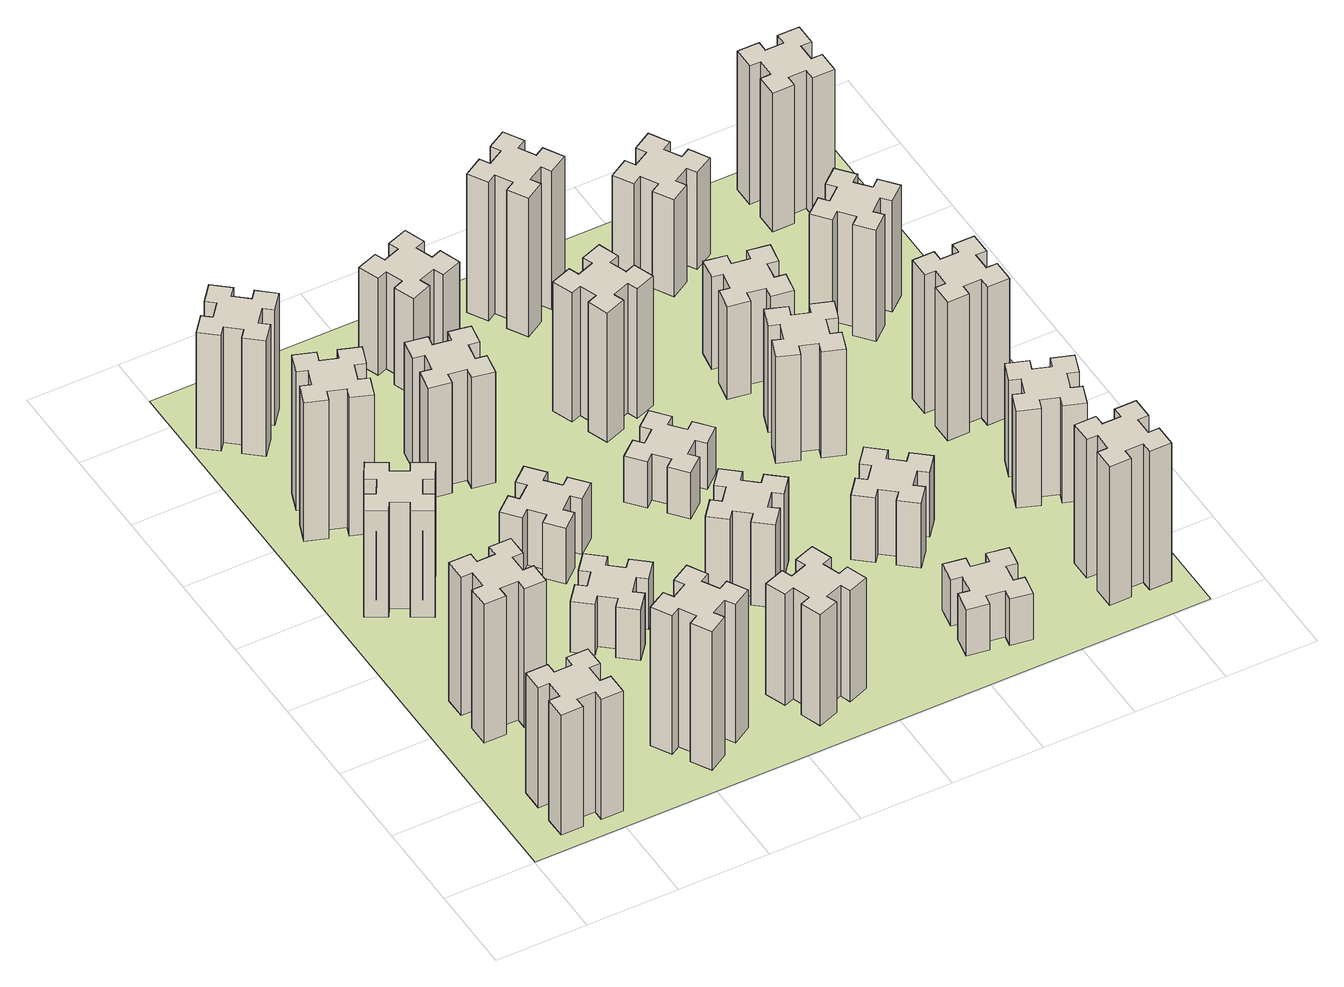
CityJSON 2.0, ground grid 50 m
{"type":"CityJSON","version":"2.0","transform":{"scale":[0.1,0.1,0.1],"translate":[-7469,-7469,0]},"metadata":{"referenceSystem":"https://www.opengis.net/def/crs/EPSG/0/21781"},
"CityObjects":{
"building1":{"type":"Building","attributes":{"class":"1000","function":"1000","usage":"1000","yearOfConstruction":2016,"roofType":"1000","measuredHeight":78,"storeysAboveGround":30,"storeysBelowGround":0},"geometry":[{"type":"Solid","lod":"1","boundaries":[[[[0,1,2,3,4,5,6,7,8,9,10,11,12,13,14,15,16,17,18,19]],[[17,16,20,21]],[[16,15,22,20]],[[15,14,23,22]],[[14,13,24,23]],[[13,12,25,24]],[[12,11,26,25]],[[11,10,27,26]],[[10,9,28,27]],[[9,8,29,28]],[[8,7,30,29]],[[7,6,31,30]],[[6,5,32,31]],[[5,4,33,32]],[[4,3,34,33]],[[3,2,35,34]],[[2,1,36,35]],[[1,0,37,36]],[[0,19,38,37]],[[19,18,39,38]],[[18,17,21,39]],[[24,25,26,27,28,29,30,31,32,33,34,35,36,37,38,39,21,20,22,23]]]]}]},
"building2":{"type":"Building","attributes":{"class":"1000","function":"1000","usage":"1000","yearOfConstruction":2016,"roofType":"1000","measuredHeight":90,"storeysAboveGround":30,"storeysBelowGround":0},"geometry":[{"type":"Solid","lod":"1","boundaries":[[[[40,41,42,43,44,45,46,47,48,49,50,51,52,53,54,55,56,57,58,59]],[[57,56,60,61]],[[56,55,62,60]],[[55,54,63,62]],[[54,53,64,63]],[[53,52,65,64]],[[52,51,66,65]],[[51,50,67,66]],[[50,49,68,67]],[[49,48,69,68]],[[48,47,70,69]],[[47,46,71,70]],[[46,45,72,71]],[[45,44,73,72]],[[44,43,74,73]],[[43,42,75,74]],[[42,41,76,75]],[[41,40,77,76]],[[40,59,78,77]],[[59,58,79,78]],[[58,57,61,79]],[[64,65,66,67,68,69,70,71,72,73,74,75,76,77,78,79,61,60,62,63]]]]}]},
"building3":{"type":"Building","attributes":{"class":"1000","function":"1000","usage":"1000","yearOfConstruction":2016,"roofType":"1000","measuredHeight":69,"storeysAboveGround":30,"storeysBelowGround":0},"geometry":[{"type":"Solid","lod":"1","boundaries":[[[[80,81,82,83,84,85,86,87,88,89,90,91,92,93,94,95,96,97,98,99]],[[97,96,100,101]],[[96,95,102,100]],[[95,94,103,102]],[[94,93,104,103]],[[93,92,105,104]],[[92,91,106,105]],[[91,90,107,106]],[[90,89,108,107]],[[89,88,109,108]],[[88,87,110,109]],[[87,86,111,110]],[[86,85,112,111]],[[85,84,113,112]],[[84,83,114,113]],[[83,82,115,114]],[[82,81,116,115]],[[81,80,117,116]],[[80,99,118,117]],[[99,98,119,118]],[[98,97,101,119]],[[104,105,106,107,108,109,110,111,112,113,114,115,116,117,118,119,101,100,102,103]]]]}]},
"building4":{"type":"Building","attributes":{"class":"1000","function":"1000","usage":"1000","yearOfConstruction":2016,"roofType":"1000","measuredHeight":90,"storeysAboveGround":30,"storeysBelowGround":0},"geometry":[{"type":"Solid","lod":"1","boundaries":[[[[120,121,122,123,124,125,126,127,128,129,130,131,132,133,134,135,136,137,138,139]],[[137,136,140,141]],[[136,135,142,140]],[[135,134,143,142]],[[134,133,144,143]],[[133,132,145,144]],[[132,131,146,145]],[[131,130,147,146]],[[130,129,148,147]],[[129,128,149,148]],[[128,127,150,149]],[[127,126,151,150]],[[126,125,152,151]],[[125,124,153,152]],[[124,123,154,153]],[[123,122,155,154]],[[122,121,156,155]],[[121,120,157,156]],[[120,139,158,157]],[[139,138,159,158]],[[138,137,141,159]],[[144,145,146,147,148,149,150,151,152,153,154,155,156,157,158,159,141,140,142,143]]]]}]},
"building5":{"type":"Building","attributes":{"class":"1000","function":"1000","usage":"1000","yearOfConstruction":2016,"roofType":"1000","measuredHeight":90,"storeysAboveGround":30,"storeysBelowGround":0},"geometry":[{"type":"Solid","lod":"1","boundaries":[[[[160,161,162,163,164,165,166,167,168,169,170,171,172,173,174,175,176,177,178,179]],[[177,176,180,181]],[[176,175,182,180]],[[175,174,183,182]],[[174,173,184,183]],[[173,172,185,184]],[[172,171,186,185]],[[171,170,187,186]],[[170,169,188,187]],[[169,168,189,188]],[[168,167,190,189]],[[167,166,191,190]],[[166,165,192,191]],[[165,164,193,192]],[[164,163,194,193]],[[163,162,195,194]],[[162,161,196,195]],[[161,160,197,196]],[[160,179,198,197]],[[179,178,199,198]],[[178,177,181,199]],[[184,185,186,187,188,189,190,191,192,193,194,195,196,197,198,199,181,180,182,183]]]]}]},
"building6":{"type":"Building","attributes":{"class":"1000","function":"1000","usage":"1000","yearOfConstruction":2016,"roofType":"1000","measuredHeight":75,"storeysAboveGround":30,"storeysBelowGround":0},"geometry":[{"type":"Solid","lod":"1","boundaries":[[[[200,201,202,203,204,205,206,207,208,209,210,211,212,213,214,215,216,217,218,219]],[[217,216,220,221]],[[216,215,222,220]],[[215,214,223,222]],[[214,213,224,223]],[[213,212,225,224]],[[212,211,226,225]],[[211,210,227,226]],[[210,209,228,227]],[[209,208,229,228]],[[208,207,230,229]],[[207,206,231,230]],[[206,205,232,231]],[[205,204,233,232]],[[204,203,234,233]],[[203,202,235,234]],[[202,201,236,235]],[[201,200,237,236]],[[200,219,238,237]],[[219,218,239,238]],[[218,217,221,239]],[[224,225,226,227,228,229,230,231,232,233,234,235,236,237,238,239,221,220,222,223]]]]}]},
"building7":{"type":"Building","attributes":{"class":"1000","function":"1000","usage":"1000","yearOfConstruction":2016,"roofType":"1000","measuredHeight":33,"storeysAboveGround":30,"storeysBelowGround":0},"geometry":[{"type":"Solid","lod":"1","boundaries":[[[[240,241,242,243,244,245,246,247,248,249,250,251,252,253,254,255,256,257,258,259]],[[257,256,260,261]],[[256,255,262,260]],[[255,254,263,262]],[[254,253,264,263]],[[253,252,265,264]],[[252,251,266,265]],[[251,250,267,266]],[[250,249,268,267]],[[249,248,269,268]],[[248,247,270,269]],[[247,246,271,270]],[[246,245,272,271]],[[245,244,273,272]],[[244,243,274,273]],[[243,242,275,274]],[[242,241,276,275]],[[241,240,277,276]],[[240,259,278,277]],[[259,258,279,278]],[[258,257,261,279]],[[264,265,266,267,268,269,270,271,272,273,274,275,276,277,278,279,261,260,262,263]]]]}]},
"building8":{"type":"Building","attributes":{"class":"1000","function":"1000","usage":"1000","yearOfConstruction":2016,"roofType":"1000","measuredHeight":36,"storeysAboveGround":30,"storeysBelowGround":0},"geometry":[{"type":"Solid","lod":"1","boundaries":[[[[280,281,282,283,284,285,286,287,288,289,290,291,292,293,294,295,296,297,298,299]],[[297,296,300,301]],[[296,295,302,300]],[[295,294,303,302]],[[294,293,304,303]],[[293,292,305,304]],[[292,291,306,305]],[[291,290,307,306]],[[290,289,308,307]],[[289,288,309,308]],[[288,287,310,309]],[[287,286,311,310]],[[286,285,312,311]],[[285,284,313,312]],[[284,283,314,313]],[[283,282,315,314]],[[282,281,316,315]],[[281,280,317,316]],[[280,299,318,317]],[[299,298,319,318]],[[298,297,301,319]],[[304,305,306,307,308,309,310,311,312,313,314,315,316,317,318,319,301,300,302,303]]]]}]},
"building9":{"type":"Building","attributes":{"class":"1000","function":"1000","usage":"1000","yearOfConstruction":2016,"roofType":"1000","measuredHeight":72,"storeysAboveGround":30,"storeysBelowGround":0},"geometry":[{"type":"Solid","lod":"1","boundaries":[[[[320,321,322,323,324,325,326,327,328,329,330,331,332,333,334,335,336,337,338,339]],[[337,336,340,341]],[[336,335,342,340]],[[335,334,343,342]],[[334,333,344,343]],[[333,332,345,344]],[[332,331,346,345]],[[331,330,347,346]],[[330,329,348,347]],[[329,328,349,348]],[[328,327,350,349]],[[327,326,351,350]],[[326,325,352,351]],[[325,324,353,352]],[[324,323,354,353]],[[323,322,355,354]],[[322,321,356,355]],[[321,320,357,356]],[[320,339,358,357]],[[339,338,359,358]],[[338,337,341,359]],[[344,345,346,347,348,349,350,351,352,353,354,355,356,357,358,359,341,340,342,343]]]]}]},
"building10":{"type":"Building","attributes":{"class":"1000","function":"1000","usage":"1000","yearOfConstruction":2016,"roofType":"1000","measuredHeight":72,"storeysAboveGround":30,"storeysBelowGround":0},"geometry":[{"type":"Solid","lod":"1","boundaries":[[[[360,361,362,363,364,365,366,367,368,369,370,371,372,373,374,375,376,377,378,379]],[[377,376,380,381]],[[376,375,382,380]],[[375,374,383,382]],[[374,373,384,383]],[[373,372,385,384]],[[372,371,386,385]],[[371,370,387,386]],[[370,369,388,387]],[[369,368,389,388]],[[368,367,390,389]],[[367,366,391,390]],[[366,365,392,391]],[[365,364,393,392]],[[364,363,394,393]],[[363,362,395,394]],[[362,361,396,395]],[[361,360,397,396]],[[360,379,398,397]],[[379,378,399,398]],[[378,377,381,399]],[[384,385,386,387,388,389,390,391,392,393,394,395,396,397,398,399,381,380,382,383]]]]}]},
"building11":{"type":"Building","attributes":{"class":"1000","function":"1000","usage":"1000","yearOfConstruction":2016,"roofType":"1000","measuredHeight":63,"storeysAboveGround":30,"storeysBelowGround":0},"geometry":[{"type":"Solid","lod":"1","boundaries":[[[[400,401,402,403,404,405,406,407,408,409,410,411,412,413,414,415,416,417,418,419]],[[417,416,420,421]],[[416,415,422,420]],[[415,414,423,422]],[[414,413,424,423]],[[413,412,425,424]],[[412,411,426,425]],[[411,410,427,426]],[[410,409,428,427]],[[409,408,429,428]],[[408,407,430,429]],[[407,406,431,430]],[[406,405,432,431]],[[405,404,433,432]],[[404,403,434,433]],[[403,402,435,434]],[[402,401,436,435]],[[401,400,437,436]],[[400,419,438,437]],[[419,418,439,438]],[[418,417,421,439]],[[424,425,426,427,428,429,430,431,432,433,434,435,436,437,438,439,421,420,422,423]]]]}]},
"building12":{"type":"Building","attributes":{"class":"1000","function":"1000","usage":"1000","yearOfConstruction":2016,"roofType":"1000","measuredHeight":54,"storeysAboveGround":30,"storeysBelowGround":0},"geometry":[{"type":"Solid","lod":"1","boundaries":[[[[440,441,442,443,444,445,446,447,448,449,450,451,452,453,454,455,456,457,458,459]],[[457,456,460,461]],[[456,455,462,460]],[[455,454,463,462]],[[454,453,464,463]],[[453,452,465,464]],[[452,451,466,465]],[[451,450,467,466]],[[450,449,468,467]],[[449,448,469,468]],[[448,447,470,469]],[[447,446,471,470]],[[446,445,472,471]],[[445,444,473,472]],[[444,443,474,473]],[[443,442,475,474]],[[442,441,476,475]],[[441,440,477,476]],[[440,459,478,477]],[[459,458,479,478]],[[458,457,461,479]],[[464,465,466,467,468,469,470,471,472,473,474,475,476,477,478,479,461,460,462,463]]]]}]},
"building13":{"type":"Building","attributes":{"class":"1000","function":"1000","usage":"1000","yearOfConstruction":2016,"roofType":"1000","measuredHeight":30,"storeysAboveGround":30,"storeysBelowGround":0},"geometry":[{"type":"Solid","lod":"1","boundaries":[[[[480,481,482,483,484,485,486,487,488,489,490,491,492,493,494,495,496,497,498,499]],[[497,496,500,501]],[[496,495,502,500]],[[495,494,503,502]],[[494,493,504,503]],[[493,492,505,504]],[[492,491,506,505]],[[491,490,507,506]],[[490,489,508,507]],[[489,488,509,508]],[[488,487,510,509]],[[487,486,511,510]],[[486,485,512,511]],[[485,484,513,512]],[[484,483,514,513]],[[483,482,515,514]],[[482,481,516,515]],[[481,480,517,516]],[[480,499,518,517]],[[499,498,519,518]],[[498,497,501,519]],[[504,505,506,507,508,509,510,511,512,513,514,515,516,517,518,519,501,500,502,503]]]]}]},
"building14":{"type":"Building","attributes":{"class":"1000","function":"1000","usage":"1000","yearOfConstruction":2016,"roofType":"1000","measuredHeight":84,"storeysAboveGround":30,"storeysBelowGround":0},"geometry":[{"type":"Solid","lod":"1","boundaries":[[[[520,521,522,523,524,525,526,527,528,529,530,531,532,533,534,535,536,537,538,539]],[[537,536,540,541]],[[536,535,542,540]],[[535,534,543,542]],[[534,533,544,543]],[[533,532,545,544]],[[532,531,546,545]],[[531,530,547,546]],[[530,529,548,547]],[[529,528,549,548]],[[528,527,550,549]],[[527,526,551,550]],[[526,525,552,551]],[[525,524,553,552]],[[524,523,554,553]],[[523,522,555,554]],[[522,521,556,555]],[[521,520,557,556]],[[520,539,558,557]],[[539,538,559,558]],[[538,537,541,559]],[[544,545,546,547,548,549,550,551,552,553,554,555,556,557,558,559,541,540,542,543]]]]}]},
"building15":{"type":"Building","attributes":{"class":"1000","function":"1000","usage":"1000","yearOfConstruction":2016,"roofType":"1000","measuredHeight":30,"storeysAboveGround":30,"storeysBelowGround":0},"geometry":[{"type":"Solid","lod":"1","boundaries":[[[[560,561,562,563,564,565,566,567,568,569,570,571,572,573,574,575,576,577,578,579]],[[577,576,580,581]],[[576,575,582,580]],[[575,574,583,582]],[[574,573,584,583]],[[573,572,585,584]],[[572,571,586,585]],[[571,570,587,586]],[[570,569,588,587]],[[569,568,589,588]],[[568,567,590,589]],[[567,566,591,590]],[[566,565,592,591]],[[565,564,593,592]],[[564,563,594,593]],[[563,562,595,594]],[[562,561,596,595]],[[561,560,597,596]],[[560,579,598,597]],[[579,578,599,598]],[[578,577,581,599]],[[584,585,586,587,588,589,590,591,592,593,594,595,596,597,598,599,581,580,582,583]]]]}]},
"building16":{"type":"Building","attributes":{"class":"1000","function":"1000","usage":"1000","yearOfConstruction":2016,"roofType":"1000","measuredHeight":90,"storeysAboveGround":30,"storeysBelowGround":0},"geometry":[{"type":"Solid","lod":"1","boundaries":[[[[600,601,602,603,604,605,606,607,608,609,610,611,612,613,614,615,616,617,618,619]],[[617,616,620,621]],[[616,615,622,620]],[[615,614,623,622]],[[614,613,624,623]],[[613,612,625,624]],[[612,611,626,625]],[[611,610,627,626]],[[610,609,628,627]],[[609,608,629,628]],[[608,607,630,629]],[[607,606,631,630]],[[606,605,632,631]],[[605,604,633,632]],[[604,603,634,633]],[[603,602,635,634]],[[602,601,636,635]],[[601,600,637,636]],[[600,619,638,637]],[[619,618,639,638]],[[618,617,621,639]],[[624,625,626,627,628,629,630,631,632,633,634,635,636,637,638,639,621,620,622,623]]]]}]},
"building17":{"type":"Building","attributes":{"class":"1000","function":"1000","usage":"1000","yearOfConstruction":2016,"roofType":"1000","measuredHeight":42,"storeysAboveGround":30,"storeysBelowGround":0},"geometry":[{"type":"Solid","lod":"1","boundaries":[[[[640,641,642,643,644,645,646,647,648,649,650,651,652,653,654,655,656,657,658,659]],[[657,656,660,661]],[[656,655,662,660]],[[655,654,663,662]],[[654,653,664,663]],[[653,652,665,664]],[[652,651,666,665]],[[651,650,667,666]],[[650,649,668,667]],[[649,648,669,668]],[[648,647,670,669]],[[647,646,671,670]],[[646,645,672,671]],[[645,644,673,672]],[[644,643,674,673]],[[643,642,675,674]],[[642,641,676,675]],[[641,640,677,676]],[[640,659,678,677]],[[659,658,679,678]],[[658,657,661,679]],[[664,665,666,667,668,669,670,671,672,673,674,675,676,677,678,679,661,660,662,663]]]]}]},
"building18":{"type":"Building","attributes":{"class":"1000","function":"1000","usage":"1000","yearOfConstruction":2016,"roofType":"1000","measuredHeight":69,"storeysAboveGround":30,"storeysBelowGround":0},"geometry":[{"type":"Solid","lod":"1","boundaries":[[[[680,681,682,683,684,685,686,687,688,689,690,691,692,693,694,695,696,697,698,699]],[[697,696,700,701]],[[696,695,702,700]],[[695,694,703,702]],[[694,693,704,703]],[[693,692,705,704]],[[692,691,706,705]],[[691,690,707,706]],[[690,689,708,707]],[[689,688,709,708]],[[688,687,710,709]],[[687,686,711,710]],[[686,685,712,711]],[[685,684,713,712]],[[684,683,714,713]],[[683,682,715,714]],[[682,681,716,715]],[[681,680,717,716]],[[680,699,718,717]],[[699,698,719,718]],[[698,697,701,719]],[[704,705,706,707,708,709,710,711,712,713,714,715,716,717,718,719,701,700,702,703]]]]}]},
"building19":{"type":"Building","attributes":{"class":"1000","function":"1000","usage":"1000","yearOfConstruction":2016,"roofType":"1000","measuredHeight":60,"storeysAboveGround":30,"storeysBelowGround":0},"geometry":[{"type":"Solid","lod":"1","boundaries":[[[[720,721,722,723,724,725,726,727,728,729,730,731,732,733,734,735,736,737,738,739]],[[737,736,740,741]],[[736,735,742,740]],[[735,734,743,742]],[[734,733,744,743]],[[733,732,745,744]],[[732,731,746,745]],[[731,730,747,746]],[[730,729,748,747]],[[729,728,749,748]],[[728,727,750,749]],[[727,726,751,750]],[[726,725,752,751]],[[725,724,753,752]],[[724,723,754,753]],[[723,722,755,754]],[[722,721,756,755]],[[721,720,757,756]],[[720,739,758,757]],[[739,738,759,758]],[[738,737,741,759]],[[744,745,746,747,748,749,750,751,752,753,754,755,756,757,758,759,741,740,742,743]]]]}]},
"building20":{"type":"Building","attributes":{"class":"1000","function":"1000","usage":"1000","yearOfConstruction":2016,"roofType":"1000","measuredHeight":90,"storeysAboveGround":30,"storeysBelowGround":0},"geometry":[{"type":"Solid","lod":"1","boundaries":[[[[760,761,762,763,764,765,766,767,768,769,770,771,772,773,774,775,776,777,778,779]],[[777,776,780,781]],[[776,775,782,780]],[[775,774,783,782]],[[774,773,784,783]],[[773,772,785,784]],[[772,771,786,785]],[[771,770,787,786]],[[770,769,788,787]],[[769,768,789,788]],[[768,767,790,789]],[[767,766,791,790]],[[766,765,792,791]],[[765,764,793,792]],[[764,763,794,793]],[[763,762,795,794]],[[762,761,796,795]],[[761,760,797,796]],[[760,779,798,797]],[[779,778,799,798]],[[778,777,781,799]],[[784,785,786,787,788,789,790,791,792,793,794,795,796,797,798,799,781,780,782,783]]]]}]},
"building21":{"type":"Building","attributes":{"class":"1000","function":"1000","usage":"1000","yearOfConstruction":2016,"roofType":"1000","measuredHeight":63,"storeysAboveGround":30,"storeysBelowGround":0},"geometry":[{"type":"Solid","lod":"1","boundaries":[[[[800,801,802,803,804,805,806,807,808,809,810,811,812,813,814,815,816,817,818,819]],[[817,816,820,821]],[[816,815,822,820]],[[815,814,823,822]],[[814,813,824,823]],[[813,812,825,824]],[[812,811,826,825]],[[811,810,827,826]],[[810,809,828,827]],[[809,808,829,828]],[[808,807,830,829]],[[807,806,831,830]],[[806,805,832,831]],[[805,804,833,832]],[[804,803,834,833]],[[803,802,835,834]],[[802,801,836,835]],[[801,800,837,836]],[[800,819,838,837]],[[819,818,839,838]],[[818,817,821,839]],[[824,825,826,827,828,829,830,831,832,833,834,835,836,837,838,839,821,820,822,823]]]]}]},
"building22":{"type":"Building","attributes":{"class":"1000","function":"1000","usage":"1000","yearOfConstruction":2016,"roofType":"1000","measuredHeight":63,"storeysAboveGround":30,"storeysBelowGround":0},"geometry":[{"type":"Solid","lod":"1","boundaries":[[[[840,841,842,843,844,845,846,847,848,849,850,851,852,853,854,855,856,857,858,859]],[[857,856,860,861]],[[856,855,862,860]],[[855,854,863,862]],[[854,853,864,863]],[[853,852,865,864]],[[852,851,866,865]],[[851,850,867,866]],[[850,849,868,867]],[[849,848,869,868]],[[848,847,870,869]],[[847,846,871,870]],[[846,845,872,871]],[[845,844,873,872]],[[844,843,874,873]],[[843,842,875,874]],[[842,841,876,875]],[[841,840,877,876]],[[840,859,878,877]],[[859,858,879,878]],[[858,857,861,879]],[[864,865,866,867,868,869,870,871,872,873,874,875,876,877,878,879,861,860,862,863]]]]}]},
"building23":{"type":"Building","attributes":{"class":"1000","function":"1000","usage":"1000","yearOfConstruction":2016,"roofType":"1000","measuredHeight":90,"storeysAboveGround":30,"storeysBelowGround":0},"geometry":[{"type":"Solid","lod":"1","boundaries":[[[[880,881,882,883,884,885,886,887,888,889,890,891,892,893,894,895,896,897,898,899]],[[897,896,900,901]],[[896,895,902,900]],[[895,894,903,902]],[[894,893,904,903]],[[893,892,905,904]],[[892,891,906,905]],[[891,890,907,906]],[[890,889,908,907]],[[889,888,909,908]],[[888,887,910,909]],[[887,886,911,910]],[[886,885,912,911]],[[885,884,913,912]],[[884,883,914,913]],[[883,882,915,914]],[[882,881,916,915]],[[881,880,917,916]],[[880,899,918,917]],[[899,898,919,918]],[[898,897,901,919]],[[904,905,906,907,908,909,910,911,912,913,914,915,916,917,918,919,901,900,902,903]]]]}]},
"building24":{"type":"Building","attributes":{"class":"1000","function":"1000","usage":"1000","yearOfConstruction":2016,"roofType":"1000","measuredHeight":72,"storeysAboveGround":30,"storeysBelowGround":0},"geometry":[{"type":"Solid","lod":"1","boundaries":[[[[920,921,922,923,924,925,926,927,928,929,930,931,932,933,934,935,936,937,938,939]],[[937,936,940,941]],[[936,935,942,940]],[[935,934,943,942]],[[934,933,944,943]],[[933,932,945,944]],[[932,931,946,945]],[[931,930,947,946]],[[930,929,948,947]],[[929,928,949,948]],[[928,927,950,949]],[[927,926,951,950]],[[926,925,952,951]],[[925,924,953,952]],[[924,923,954,953]],[[923,922,955,954]],[[922,921,956,955]],[[921,920,957,956]],[[920,939,958,957]],[[939,938,959,958]],[[938,937,941,959]],[[944,945,946,947,948,949,950,951,952,953,954,955,956,957,958,959,941,940,942,943]]]]}]},
"building25":{"type":"Building","attributes":{"class":"1000","function":"1000","usage":"1000","yearOfConstruction":2016,"roofType":"1000","measuredHeight":90,"storeysAboveGround":30,"storeysBelowGround":0},"geometry":[{"type":"Solid","lod":"1","boundaries":[[[[960,961,962,963,964,965,966,967,968,969,970,971,972,973,974,975,976,977,978,979]],[[977,976,980,981]],[[976,975,982,980]],[[975,974,983,982]],[[974,973,984,983]],[[973,972,985,984]],[[972,971,986,985]],[[971,970,987,986]],[[970,969,988,987]],[[969,968,989,988]],[[968,967,990,989]],[[967,966,991,990]],[[966,965,992,991]],[[965,964,993,992]],[[964,963,994,993]],[[963,962,995,994]],[[962,961,996,995]],[[961,960,997,996]],[[960,979,998,997]],[[979,978,999,998]],[[978,977,981,999]],[[984,985,986,987,988,989,990,991,992,993,994,995,996,997,998,999,981,980,982,983]]]]}]},
"landuse1":{"type":"LandUse","attributes":{"name":"plot1","function":"1010"},"geometry":[{"type":"MultiSurface","lod":"1","boundaries":[[[1000,1001,1002,1003]]]}]}
},
"vertices":[
[265,325,0],[265,225,0],[205,225,0],[205,105,0],[325,105,0],[325,165,0],[425,165,0],[425,105,0],[545,105,0],[545,225,0],[485,225,0],[485,325,0],[545,325,0],[545,445,0],[425,445,0],[425,385,0],[325,385,0],[325,445,0],[205,445,0],[205,325,0],[325,385,780],[325,445,780],[425,385,780],[425,445,780],[545,445,780],[545,325,780],[485,325,780],[485,225,780],[545,225,780],[545,105,780],[425,105,780],[425,165,780],[325,165,780],[325,105,780],[205,105,780],[205,225,780],[265,225,780],[265,325,780],[205,325,780],[205,445,780],
[265,1065,0],[265,965,0],[205,965,0],[205,845,0],[325,845,0],[325,905,0],[425,905,0],[425,845,0],[545,845,0],[545,965,0],[485,965,0],[485,1065,0],[545,1065,0],[545,1185,0],[425,1185,0],[425,1125,0],[325,1125,0],[325,1185,0],[205,1185,0],[205,1065,0],[325,1125,900],[325,1185,900],[425,1125,900],[425,1185,900],[545,1185,900],[545,1065,900],[485,1065,900],[485,965,900],[545,965,900],[545,845,900],[425,845,900],[425,905,900],[325,905,900],[325,845,900],[205,845,900],[205,965,900],[265,965,900],[265,1065,900],[205,1065,900],[205,1185,900],
[474,2026,0],[387,2076,0],[417,2128,0],[313,2188,0],[253,2084,0],[305,2054,0],[255,1967,0],[203,1997,0],[143,1893,0],[247,1833,0],[277,1885,0],[364,1835,0],[334,1783,0],[438,1723,0],[498,1827,0],[446,1857,0],[496,1944,0],[548,1914,0],[608,2018,0],[504,2078,0],[496,1944,690],[548,1914,690],[446,1857,690],[498,1827,690],[438,1723,690],[334,1783,690],[364,1835,690],[277,1885,690],[247,1833,690],[143,1893,690],[203,1997,690],[255,1967,690],[305,2054,690],[253,2084,690],[313,2188,690],[417,2128,690],[387,2076,690],[474,2026,690],[504,2078,690],[608,2018,690],
[289,2680,0],[255,2586,0],[199,2607,0],[157,2494,0],[270,2453,0],[291,2509,0],[385,2475,0],[364,2419,0],[477,2377,0],[518,2490,0],[462,2511,0],[496,2605,0],[552,2584,0],[593,2697,0],[480,2738,0],[460,2682,0],[366,2716,0],[387,2772,0],[274,2813,0],[233,2700,0],[366,2716,900],[387,2772,900],[460,2682,900],[480,2738,900],[593,2697,900],[552,2584,900],[496,2605,900],[462,2511,900],[518,2490,900],[477,2377,900],[364,2419,900],[385,2475,900],[291,2509,900],[270,2453,900],[157,2494,900],[199,2607,900],[255,2586,900],[289,2680,900],[233,2700,900],[274,2813,900],
[1127,255,0],[1214,305,0],[1244,253,0],[1348,313,0],[1288,417,0],[1236,387,0],[1186,474,0],[1238,504,0],[1178,608,0],[1074,548,0],[1104,496,0],[1017,446,0],[987,498,0],[883,438,0],[943,334,0],[995,364,0],[1045,277,0],[993,247,0],[1053,143,0],[1157,203,0],[1045,277,900],[993,247,900],[995,364,900],[943,334,900],[883,438,900],[987,498,900],[1017,446,900],[1104,496,900],[1074,548,900],[1178,608,900],[1238,504,900],[1186,474,900],[1236,387,900],[1288,417,900],[1348,313,900],[1244,253,900],[1214,305,900],[1127,255,900],[1157,203,900],[1053,143,900],
[384,3387,0],[308,3452,0],[346,3498,0],[254,3575,0],[177,3483,0],[223,3444,0],[159,3368,0],[113,3406,0],[36,3314,0],[128,3237,0],[166,3283,0],[243,3219,0],[204,3173,0],[296,3096,0],[373,3188,0],[327,3226,0],[392,3303,0],[438,3264,0],[515,3356,0],[423,3433,0],[392,3303,750],[438,3264,750],[327,3226,750],[373,3188,750],[296,3096,750],[204,3173,750],[243,3219,750],[166,3283,750],[128,3237,750],[36,3314,750],[113,3406,750],[159,3368,750],[223,3444,750],[177,3483,750],[254,3575,750],[346,3498,750],[308,3452,750],[384,3387,750],[423,3433,750],[515,3356,750],
[1224,1267,0],[1148,1332,0],[1186,1378,0],[1094,1455,0],[1017,1363,0],[1063,1324,0],[999,1248,0],[953,1286,0],[876,1194,0],[968,1117,0],[1006,1163,0],[1083,1099,0],[1044,1053,0],[1136,976,0],[1213,1068,0],[1167,1106,0],[1232,1183,0],[1278,1144,0],[1355,1236,0],[1263,1313,0],[1232,1183,330],[1278,1144,330],[1167,1106,330],[1213,1068,330],[1136,976,330],[1044,1053,330],[1083,1099,330],[1006,1163,330],[968,1117,330],[876,1194,330],[953,1286,330],[999,1248,330],[1063,1324,330],[1017,1363,330],[1094,1455,330],[1186,1378,330],[1148,1332,330],[1224,1267,330],[1263,1313,330],[1355,1236,330],
[1083,1972,0],[1006,1907,0],[968,1953,0],[876,1876,0],[953,1784,0],[999,1823,0],[1063,1746,0],[1017,1708,0],[1094,1616,0],[1186,1693,0],[1148,1739,0],[1224,1803,0],[1263,1757,0],[1355,1834,0],[1278,1926,0],[1232,1888,0],[1167,1964,0],[1213,2003,0],[1136,2095,0],[1044,2018,0],[1167,1964,360],[1213,2003,360],[1232,1888,360],[1278,1926,360],[1355,1834,360],[1263,1757,360],[1224,1803,360],[1148,1739,360],[1186,1693,360],[1094,1616,360],[1017,1708,360],[1063,1746,360],[999,1823,360],[953,1784,360],[876,1876,360],[968,1953,360],[1006,1907,360],[1083,1972,360],[1044,2018,360],[1136,2095,360],
[1115,2527,0],[1132,2625,0],[1191,2615,0],[1212,2733,0],[1094,2754,0],[1084,2695,0],[985,2712,0],[996,2771,0],[877,2792,0],[857,2674,0],[916,2664,0],[898,2565,0],[839,2576,0],[818,2457,0],[937,2437,0],[947,2496,0],[1045,2478,0],[1035,2419,0],[1153,2398,0],[1174,2517,0],[1045,2478,720],[1035,2419,720],[947,2496,720],[937,2437,720],[818,2457,720],[839,2576,720],[898,2565,720],[916,2664,720],[857,2674,720],[877,2792,720],[996,2771,720],[985,2712,720],[1084,2695,720],[1094,2754,720],[1212,2733,720],[1191,2615,720],[1132,2625,720],[1115,2527,720],[1174,2517,720],[1153,2398,720],
[1765,496,0],[1671,462,0],[1650,518,0],[1537,477,0],[1579,364,0],[1635,385,0],[1669,291,0],[1613,270,0],[1654,157,0],[1767,199,0],[1746,255,0],[1840,289,0],[1860,233,0],[1973,274,0],[1932,387,0],[1876,366,0],[1842,460,0],[1898,480,0],[1857,593,0],[1744,552,0],[1842,460,720],[1898,480,720],[1876,366,720],[1932,387,720],[1973,274,720],[1860,233,720],[1840,289,720],[1746,255,720],[1767,199,720],[1654,157,720],[1613,270,720],[1669,291,720],[1635,385,720],[1579,364,720],[1537,477,720],[1650,518,720],[1671,462,720],[1765,496,720],[1744,552,720],[1857,593,720],
[1225,3456,0],[1131,3422,0],[1110,3478,0],[997,3437,0],[1039,3324,0],[1095,3345,0],[1129,3251,0],[1073,3230,0],[1114,3117,0],[1227,3159,0],[1206,3215,0],[1300,3249,0],[1320,3193,0],[1433,3234,0],[1392,3347,0],[1336,3326,0],[1302,3420,0],[1358,3440,0],[1317,3553,0],[1204,3512,0],[1302,3420,630],[1358,3440,630],[1336,3326,630],[1392,3347,630],[1433,3234,630],[1320,3193,630],[1300,3249,630],[1206,3215,630],[1227,3159,630],[1114,3117,630],[1073,3230,630],[1129,3251,630],[1095,3345,630],[1039,3324,630],[997,3437,630],[1110,3478,630],[1131,3422,630],[1225,3456,630],[1204,3512,630],[1317,3553,630],
[1746,1163,0],[1823,1099,0],[1784,1053,0],[1876,976,0],[1953,1068,0],[1907,1106,0],[1972,1183,0],[2018,1144,0],[2095,1236,0],[2003,1313,0],[1964,1267,0],[1888,1332,0],[1926,1378,0],[1834,1455,0],[1757,1363,0],[1803,1324,0],[1739,1248,0],[1693,1286,0],[1616,1194,0],[1708,1117,0],[1739,1248,540],[1693,1286,540],[1803,1324,540],[1757,1363,540],[1834,1455,540],[1926,1378,540],[1888,1332,540],[1964,1267,540],[2003,1313,540],[2095,1236,540],[2018,1144,540],[1972,1183,540],[1907,1106,540],[1953,1068,540],[1876,976,540],[1784,1053,540],[1823,1099,540],[1746,1163,540],[1708,1117,540],[1616,1194,540],
[1972,1988,0],[1907,2064,0],[1953,2103,0],[1876,2195,0],[1784,2118,0],[1823,2072,0],[1746,2007,0],[1708,2053,0],[1616,1976,0],[1693,1884,0],[1739,1923,0],[1803,1846,0],[1757,1808,0],[1834,1716,0],[1926,1793,0],[1888,1839,0],[1964,1903,0],[2003,1857,0],[2095,1934,0],[2018,2026,0],[1964,1903,300],[2003,1857,300],[1888,1839,300],[1926,1793,300],[1834,1716,300],[1757,1808,300],[1803,1846,300],[1739,1923,300],[1693,1884,300],[1616,1976,300],[1708,2053,300],[1746,2007,300],[1823,2072,300],[1784,2118,300],[1876,2195,300],[1953,2103,300],[1907,2064,300],[1972,1988,300],[2018,2026,300],[2095,1934,300],
[1976,2586,0],[1942,2680,0],[1998,2700,0],[1957,2813,0],[1844,2772,0],[1865,2716,0],[1771,2682,0],[1750,2738,0],[1637,2697,0],[1679,2584,0],[1735,2605,0],[1769,2511,0],[1713,2490,0],[1754,2377,0],[1867,2419,0],[1846,2475,0],[1940,2509,0],[1960,2453,0],[2073,2494,0],[2032,2607,0],[1940,2509,840],[1960,2453,840],[1846,2475,840],[1867,2419,840],[1754,2377,840],[1713,2490,840],[1769,2511,840],[1735,2605,840],[1679,2584,840],[1637,2697,840],[1750,2738,840],[1771,2682,840],[1865,2716,840],[1844,2772,840],[1957,2813,840],[1998,2700,840],[1942,2680,840],[1976,2586,840],[2032,2607,840],[2073,2494,840],
[2596,444,0],[2578,345,0],[2519,356,0],[2498,237,0],[2617,217,0],[2627,276,0],[2725,258,0],[2715,199,0],[2833,178,0],[2854,297,0],[2795,307,0],[2812,405,0],[2871,395,0],[2892,513,0],[2774,534,0],[2764,475,0],[2665,492,0],[2676,551,0],[2557,572,0],[2537,454,0],[2665,492,300],[2676,551,300],[2764,475,300],[2774,534,300],[2892,513,300],[2871,395,300],[2812,405,300],[2795,307,300],[2854,297,300],[2833,178,300],[2715,199,300],[2725,258,300],[2627,276,300],[2617,217,300],[2498,237,300],[2519,356,300],[2578,345,300],[2596,444,300],[2537,454,300],[2557,572,300],
[1844,3556,0],[1757,3506,0],[1727,3558,0],[1623,3498,0],[1683,3394,0],[1735,3424,0],[1785,3337,0],[1733,3307,0],[1793,3203,0],[1897,3263,0],[1867,3315,0],[1954,3365,0],[1984,3313,0],[2088,3373,0],[2028,3477,0],[1976,3447,0],[1926,3534,0],[1978,3564,0],[1918,3668,0],[1814,3608,0],[1926,3534,900],[1978,3564,900],[1976,3447,900],[2028,3477,900],[2088,3373,900],[1984,3313,900],[1954,3365,900],[1867,3315,900],[1897,3263,900],[1793,3203,900],[1733,3307,900],[1785,3337,900],[1735,3424,900],[1683,3394,900],[1623,3498,900],[1727,3558,900],[1757,3506,900],[1844,3556,900],[1814,3608,900],[1918,3668,900],
[2647,1006,0],[2712,1083,0],[2758,1044,0],[2835,1136,0],[2743,1213,0],[2704,1167,0],[2628,1232,0],[2666,1278,0],[2574,1355,0],[2497,1263,0],[2543,1224,0],[2479,1148,0],[2433,1186,0],[2356,1094,0],[2448,1017,0],[2486,1063,0],[2563,999,0],[2524,953,0],[2616,876,0],[2693,968,0],[2563,999,420],[2524,953,420],[2486,1063,420],[2448,1017,420],[2356,1094,420],[2433,1186,420],[2479,1148,420],[2543,1224,420],[2497,1263,420],[2574,1355,420],[2666,1278,420],[2628,1232,420],[2704,1167,420],[2743,1213,420],[2835,1136,420],[2758,1044,420],[2712,1083,420],[2647,1006,420],[2693,968,420],[2616,876,420],
[2682,1871,0],[2716,1965,0],[2772,1944,0],[2813,2057,0],[2700,2098,0],[2680,2042,0],[2586,2076,0],[2607,2132,0],[2494,2173,0],[2453,2060,0],[2509,2040,0],[2475,1946,0],[2419,1967,0],[2377,1854,0],[2490,1813,0],[2511,1869,0],[2605,1835,0],[2584,1779,0],[2697,1737,0],[2738,1850,0],[2605,1835,690],[2584,1779,690],[2511,1869,690],[2490,1813,690],[2377,1854,690],[2419,1967,690],[2475,1946,690],[2509,2040,690],[2453,2060,690],[2494,2173,690],[2607,2132,690],[2586,2076,690],[2680,2042,690],[2700,2098,690],[2813,2057,690],[2772,1944,690],[2716,1965,690],[2682,1871,690],[2738,1850,690],[2697,1737,690],
[2496,2564,0],[2478,2465,0],[2419,2476,0],[2398,2357,0],[2517,2337,0],[2527,2396,0],[2625,2378,0],[2615,2319,0],[2733,2298,0],[2754,2417,0],[2695,2427,0],[2712,2525,0],[2771,2515,0],[2792,2633,0],[2674,2654,0],[2664,2595,0],[2565,2612,0],[2576,2671,0],[2457,2692,0],[2437,2574,0],[2565,2612,600],[2576,2671,600],[2664,2595,600],[2674,2654,600],[2792,2633,600],[2771,2515,600],[2712,2525,600],[2695,2427,600],[2754,2417,600],[2733,2298,600],[2615,2319,600],[2625,2378,600],[2527,2396,600],[2517,2337,600],[2398,2357,600],[2419,2476,600],[2478,2465,600],[2496,2564,600],[2437,2574,600],[2457,2692,600],
[3325,425,0],[3325,325,0],[3265,325,0],[3265,205,0],[3385,205,0],[3385,265,0],[3485,265,0],[3485,205,0],[3605,205,0],[3605,325,0],[3545,325,0],[3545,425,0],[3605,425,0],[3605,545,0],[3485,545,0],[3485,485,0],[3385,485,0],[3385,545,0],[3265,545,0],[3265,425,0],[3385,485,900],[3385,545,900],[3485,485,900],[3485,545,900],[3605,545,900],[3605,425,900],[3545,425,900],[3545,325,900],[3605,325,900],[3605,205,900],[3485,205,900],[3485,265,900],[3385,265,900],[3385,205,900],[3265,205,900],[3265,325,900],[3325,325,900],[3325,425,900],[3265,425,900],[3265,545,900],
[2716,3347,0],[2666,3434,0],[2718,3464,0],[2658,3568,0],[2554,3508,0],[2584,3456,0],[2497,3406,0],[2467,3458,0],[2363,3398,0],[2423,3294,0],[2475,3324,0],[2525,3237,0],[2473,3207,0],[2533,3103,0],[2637,3163,0],[2607,3215,0],[2694,3265,0],[2724,3213,0],[2828,3273,0],[2768,3377,0],[2694,3265,630],[2724,3213,630],[2607,3215,630],[2637,3163,630],[2533,3103,630],[2473,3207,630],[2525,3237,630],[2475,3324,630],[2423,3294,630],[2363,3398,630],[2467,3458,630],[2497,3406,630],[2584,3456,630],[2554,3508,630],[2658,3568,630],[2718,3464,630],[2666,3434,630],[2716,3347,630],[2768,3377,630],[2828,3273,630],
[3351,1029,0],[3445,995,0],[3424,939,0],[3537,897,0],[3578,1010,0],[3522,1031,0],[3556,1125,0],[3612,1104,0],[3653,1217,0],[3540,1258,0],[3520,1202,0],[3426,1236,0],[3447,1292,0],[3334,1333,0],[3293,1220,0],[3349,1200,0],[3315,1106,0],[3259,1127,0],[3217,1014,0],[3330,973,0],[3315,1106,630],[3259,1127,630],[3349,1200,630],[3293,1220,630],[3334,1333,630],[3447,1292,630],[3426,1236,630],[3520,1202,630],[3540,1258,630],[3653,1217,630],[3612,1104,630],[3556,1125,630],[3522,1031,630],[3578,1010,630],[3537,897,630],[3424,939,630],[3445,995,630],[3351,1029,630],[3330,973,630],[3217,1014,630],
[3445,1705,0],[3445,1805,0],[3505,1805,0],[3505,1925,0],[3385,1925,0],[3385,1865,0],[3285,1865,0],[3285,1925,0],[3165,1925,0],[3165,1805,0],[3225,1805,0],[3225,1705,0],[3165,1705,0],[3165,1585,0],[3285,1585,0],[3285,1645,0],[3385,1645,0],[3385,1585,0],[3505,1585,0],[3505,1705,0],[3385,1645,900],[3385,1585,900],[3285,1645,900],[3285,1585,900],[3165,1585,900],[3165,1705,900],[3225,1705,900],[3225,1805,900],[3165,1805,900],[3165,1925,900],[3285,1925,900],[3285,1865,900],[3385,1865,900],[3385,1925,900],[3505,1925,900],[3505,1805,900],[3445,1805,900],[3445,1705,900],[3505,1705,900],[3505,1585,900],
[3119,2563,0],[3183,2486,0],[3137,2448,0],[3214,2356,0],[3306,2433,0],[3268,2479,0],[3344,2543,0],[3383,2497,0],[3475,2574,0],[3398,2666,0],[3352,2628,0],[3287,2704,0],[3333,2743,0],[3256,2835,0],[3164,2758,0],[3203,2712,0],[3126,2647,0],[3088,2693,0],[2996,2616,0],[3073,2524,0],[3126,2647,720],[3088,2693,720],[3203,2712,720],[3164,2758,720],[3256,2835,720],[3333,2743,720],[3287,2704,720],[3352,2628,720],[3398,2666,720],[3475,2574,720],[3383,2497,720],[3344,2543,720],[3268,2479,720],[3306,2433,720],[3214,2356,720],[3137,2448,720],[3183,2486,720],[3119,2563,720],[3073,2524,720],[2996,2616,720],
[3285,3325,0],[3385,3325,0],[3385,3265,0],[3505,3265,0],[3505,3385,0],[3445,3385,0],[3445,3485,0],[3505,3485,0],[3505,3605,0],[3385,3605,0],[3385,3545,0],[3285,3545,0],[3285,3605,0],[3165,3605,0],[3165,3485,0],[3225,3485,0],[3225,3385,0],[3165,3385,0],[3165,3265,0],[3285,3265,0],[3225,3385,900],[3165,3385,900],[3225,3485,900],[3165,3485,900],[3165,3605,900],[3285,3605,900],[3285,3545,900],[3385,3545,900],[3385,3605,900],[3505,3605,900],[3505,3485,900],[3445,3485,900],[3445,3385,900],[3505,3385,900],[3505,3265,900],[3385,3265,900],[3385,3325,900],[3285,3325,900],[3285,3265,900],[3165,3265,900],
[5,3705,0],[3705,3705,0],[3705,5,0],[5,5,0]
]}
